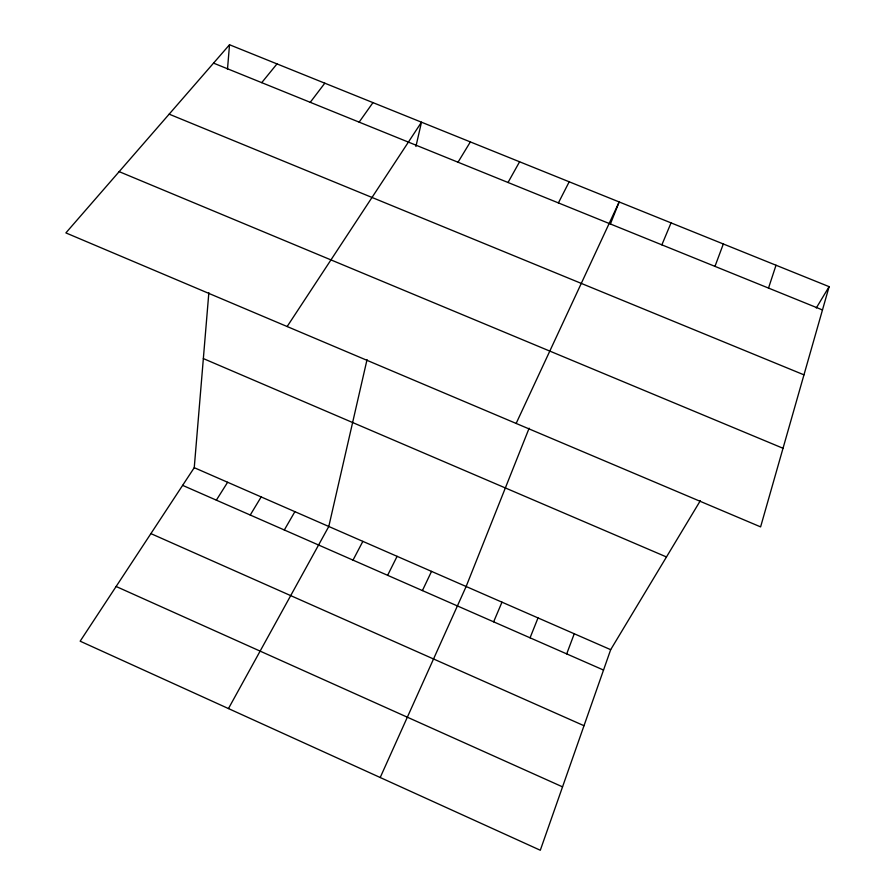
<?xml version="1.0" encoding="UTF-8"?>
<svg xmlns="http://www.w3.org/2000/svg" width="895" height="895" viewBox="0 0 895 895"><rect width="100%" height="100%" fill="white"/><g stroke="black" fill="none" stroke-linecap="round" stroke-linejoin="round"><path stroke-width="1.34" d="M700.36 500.652L610.681 649.68L540.3 850.25L80.158 641.189L194.249 467.682L208.848 292.687M227.475 69.329L229.523 44.75L829.117 286.657L760.605 526.886L65.883 232.901L229.523 44.75M367.039 359.622L328.789 526.484L228.46 708.572M415.918 146.478L421.489 122.19L287.15 326.53M768.514 288.078L776.021 265.233M714.971 266.374L723.328 243.977M566.703 653.887L574.254 633.761M529.135 428.202L466.138 586.505L380.207 777.52M610.457 223.851L619.172 201.946L516.146 423.436M530.064 637.811L538.018 617.919M661.864 244.85L671.049 222.877M493.637 621.824L501.983 602.167M422.418 590.577L431.535 571.379M387.625 575.306L397.1 556.332M558.402 202.908L569.198 181.786M353.01 560.125L362.855 541.374M508.024 182.49L519.592 161.782M284.319 529.985L294.891 511.671M250.242 515.028L261.172 496.926M816.274 308.003L829.117 286.657M458.016 162.219L470.356 141.913M216.344 500.16L227.621 482.271M359.141 122.134L372.969 102.623M310.252 102.321L324.807 83.19M261.72 82.653L276.991 63.903M213.547 63.12L822.471 309.95M169.166 114.157L803.967 374.848M119.158 171.639L783.024 448.272M203.344 358.582L666.473 556.958M194.249 467.682L610.681 649.68M182.625 485.358L603.532 670.053M150.897 533.61L583.999 725.711M116.126 586.482L562.541 786.862"/></g></svg>
